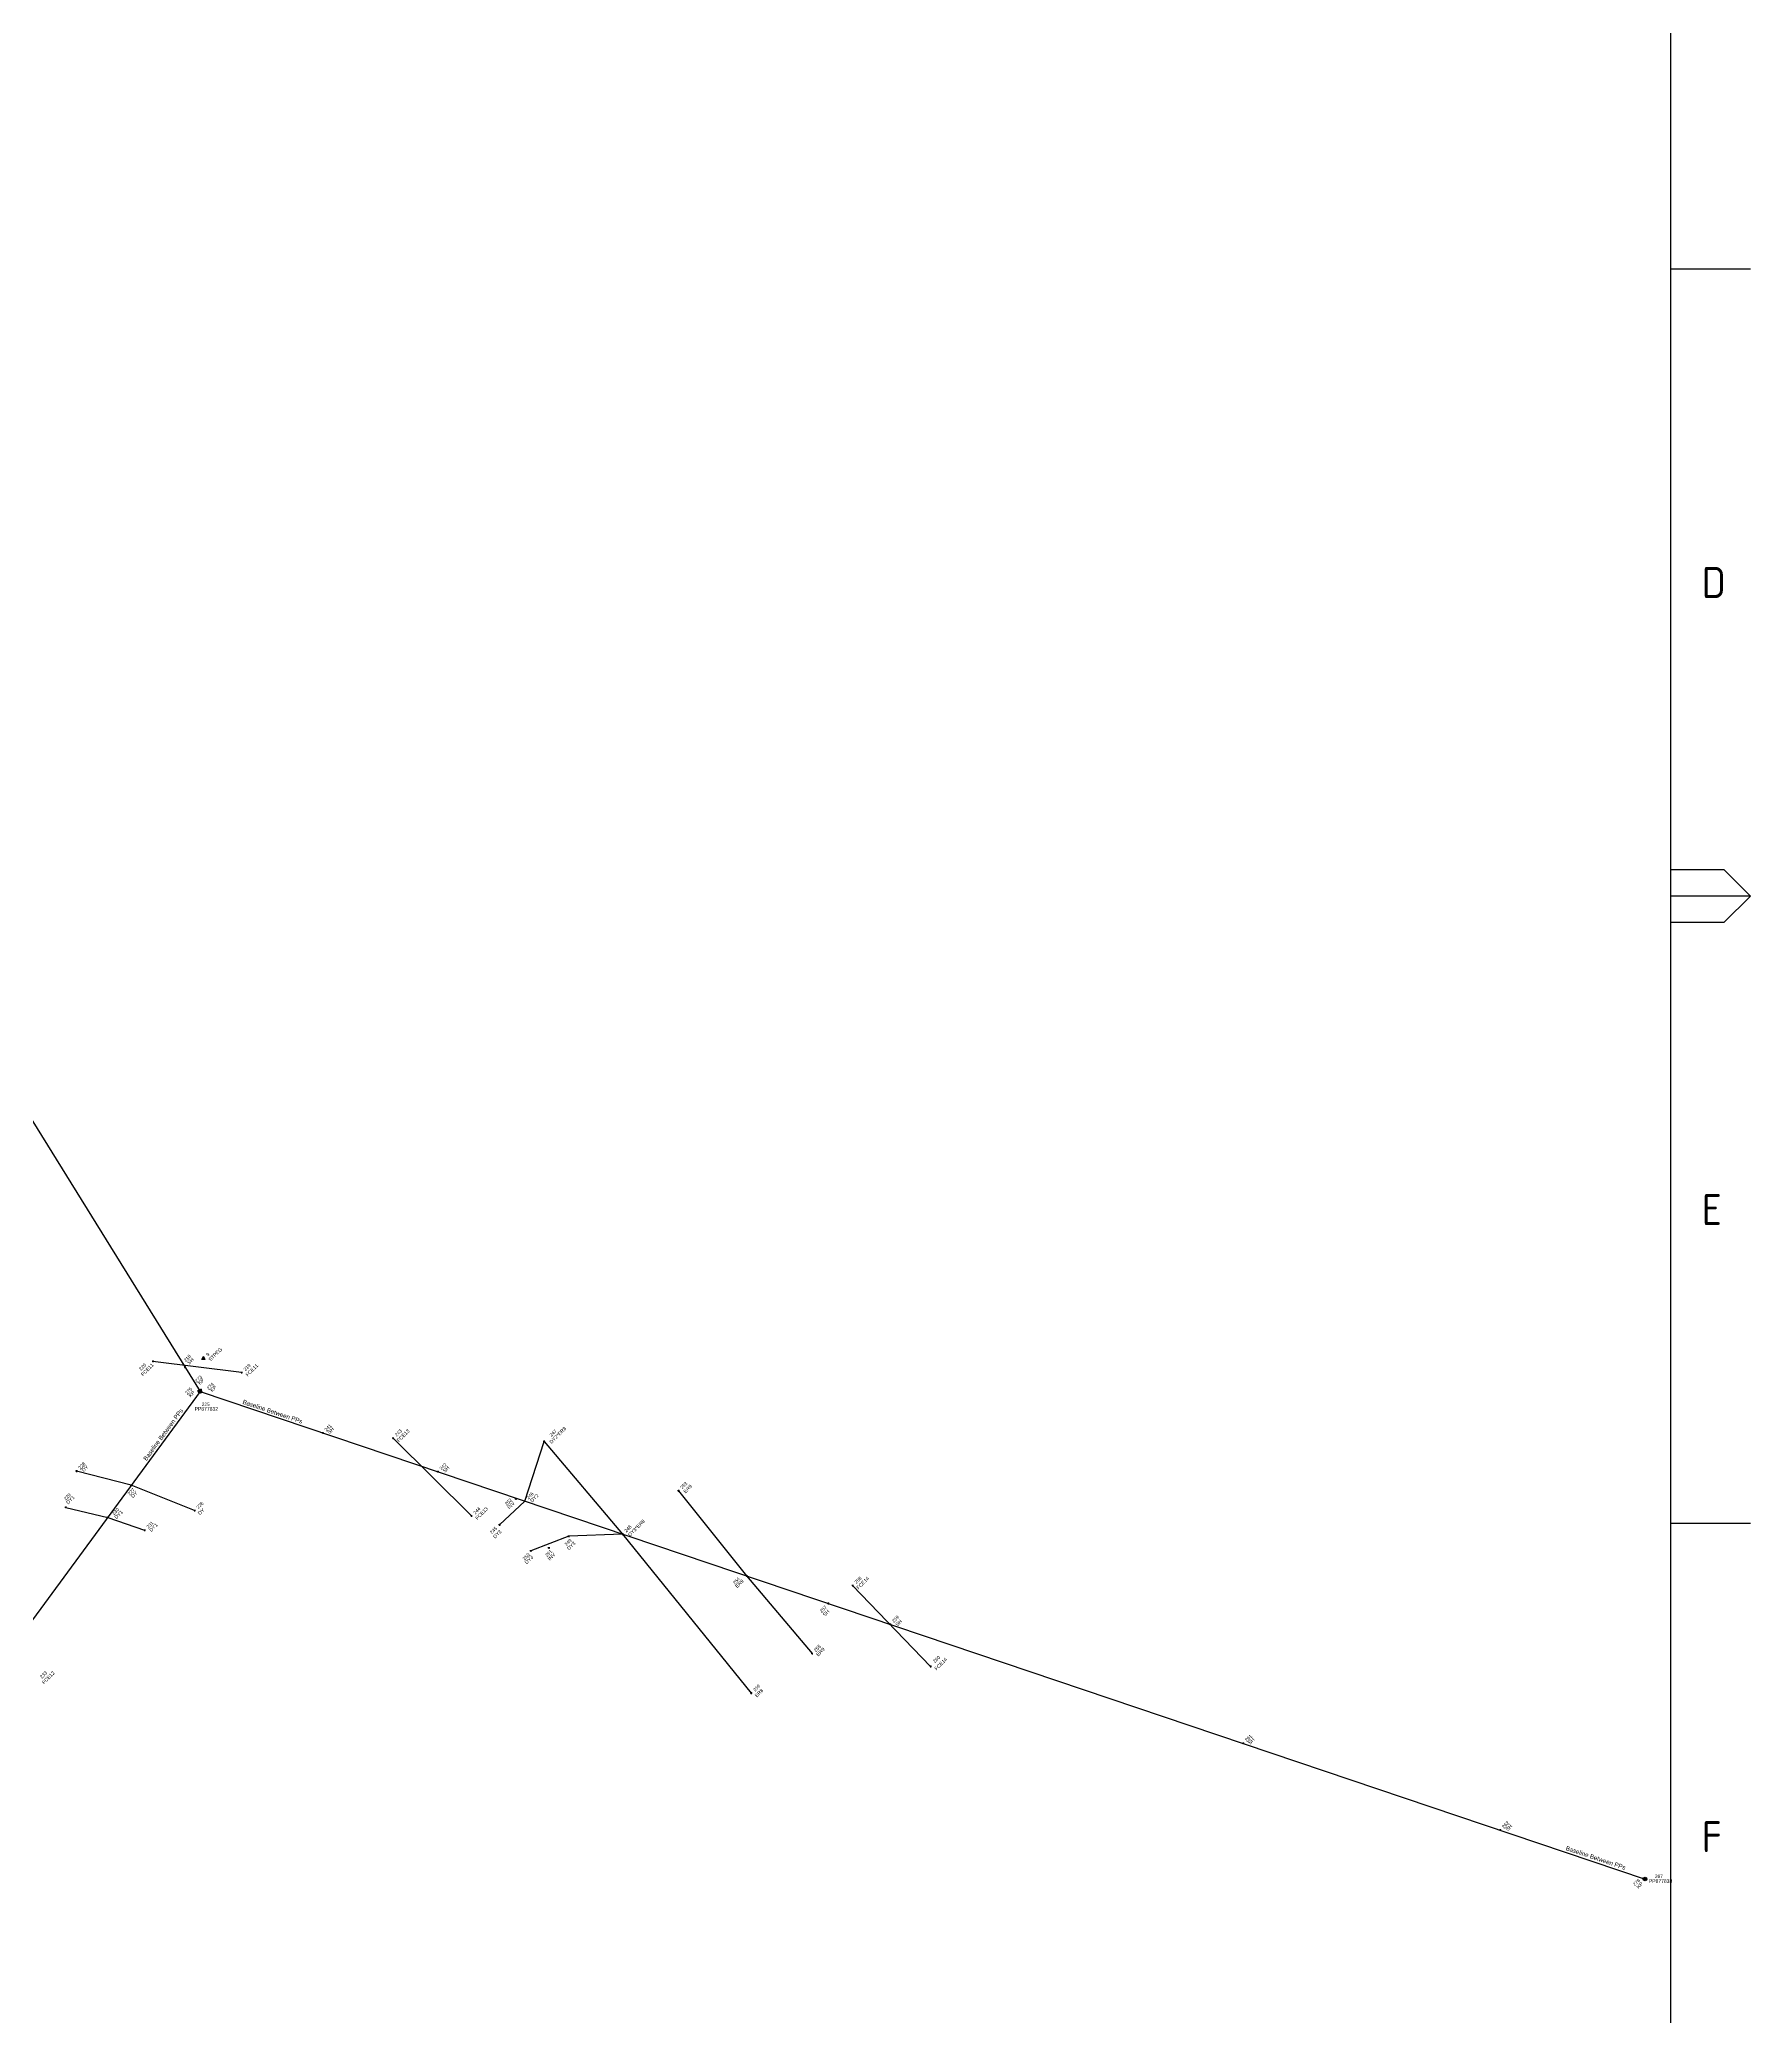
# Paper-space layout 'Survey' of a CAD drawing. Header units: metres. Extents: x -21 to 1959, y -319 to 1237.
# Drawn here: x 619.8 to 812.8, y 163.8 to 386.8 of the extents above; entities that cross this region are included whole.
import ezdxf
from ezdxf.enums import TextEntityAlignment as Align

# ---------------------------------------------------------------- set-up
doc = ezdxf.new("R2010")
doc.units = ezdxf.units.M
doc.layers.get('0').update_dxf_attribs({"color": 6})
for name, color, linetype in [('Notes', 7, 'Continuous'), ('SupportsUG_SP_EXT', 7, 'Continuous'), ('TEXT1', 7, 'Continuous')]:
    doc.layers.add(name, color=color, linetype=linetype)
doc.styles.add('ARIAL', font='arial.ttf', dxfattribs={"height": 2})
doc.styles.add('iecISOCP', font='isocp.shx')
doc.styles.get("Standard").update_dxf_attribs({"font": 'arial.ttf'})

# ---------------------------------------------------------------- blocks, each defined once
blk = doc.blocks.new('A1_FRAME_TITLE')
at = {"layer": 'Notes', "color": 3, "linetype": 'Continuous'}
blk.add_line((824.37, 5.97), (824.37, 574.39), dxfattribs=at)
at = {"layer": 'Notes', "linetype": 'Continuous'}
for p, q in [((824.35, 360.93), (833.35, 360.93)), ((824.37, 293.18), (830.35, 293.18)), ((830.35, 293.18), (833.35, 290.18)), ((833.35, 290.18), (824.35, 290.18)), ((833.35, 290.18), (830.35, 287.18)), ((830.35, 287.18), (824.37, 287.18)), ((824.35, 219.43), (833.35, 219.43))]:
    blk.add_line(p, q, dxfattribs=at)
blk.add_attdef('DRAFT_NUM', (29.9, 23.29), '', height=2.5, rotation=90)
at = {"layer": 'Notes', "color": 7, "style": 'iecISOCP'}
for s, p in [('D', (827.87, 323.81)), ('E', (827.87, 253.06)), ('F', (827.87, 182.31))]:
    blk.add_text(s, height=3.5, dxfattribs=at).set_placement(p)
at = {"layer": 'Notes', "color": 7, "style": 'iecISOCP', "flags": 8}
blk.add_attdef('VERSION_NO', text='', height=2.5, rotation=90, dxfattribs=at).set_placement((302.04, 43.81), align=Align.MIDDLE_CENTER)
at = {"layer": 'Notes', "color": 7, "style": 'iecISOCP'}
for tag, p in [('CAP_NO', (513.19, 43.46)), ('IE_NUM', (513.05, 37.81)), ('REF_No_1', (335.24, 32.31)), ('REF_1', (362.52, 32.31)), ('GEN_WO', (441.71, 31.76)), ('HV_SWITCH', (513.46, 32.16)), ('REF_No_2', (335.24, 26.31)), ('REF_2', (362.52, 26.31)), ('OH_WO', (441.71, 25.81)), ('UBD_REF', (513.05, 25.83)), ('REF_No_3', (335.24, 20.31)), ('REF_3', (362.52, 20.31)), ('UG_WO', (441.71, 20.05)), ('GIS_MAP_No', (513.05, 20.04)), ('REF_No_4', (335.24, 14.31)), ('REF_4', (362.52, 14.31)), ('SUB_WO', (441.71, 13.81)), ('HV_OP_DIAG', (513.33, 14.2)), ('LGA', (512.95, 7.78))]:
    blk.add_attdef(tag, p, '', height=2.5, dxfattribs=at)
at = {"layer": 'Notes', "style": 'iecISOCP'}
for tag, p in [('T1', (684.37, 39.47)), ('T2', (684.37, 34.35)), ('T3', (684.37, 28.92)), ('T4', (684.37, 23.66)), ('T5', (684.37, 18.23)), ('T6', (684.37, 12.97))]:
    blk.add_attdef(tag, text='', height=3.5, dxfattribs=at).set_placement(p, align=Align.CENTER)
at = {"layer": 'Notes', "color": 7, "style": 'iecISOCP'}
for tag, p in [('scale', (567.76, 33.27)), ('DRAWN', (567.76, 24.93)), ('DATE', (567.76, 16.88)), ('DESIGN', (605.62, 9.15)), ('CHD', (567.76, 8.37))]:
    blk.add_attdef(tag, text='', height=2.5, dxfattribs=at).set_placement(p, align=Align.CENTER)
at = {"layer": 'Notes', "color": 4, "style": 'iecISOCP'}
blk.add_attdef('NUM', text='', height=7, dxfattribs=at).set_placement((792.37, 20.12), align=Align.MIDDLE_CENTER)
at = {"layer": 'Notes', "color": 1, "style": 'iecISOCP'}
blk.add_attdef('REV', text='', height=5, dxfattribs=at).set_placement((820.05, 17.1), align=Align.CENTER)
at = {"layer": 'Notes', "color": 7, "style": 'iecISOCP'}
for tag, p in [('NS', (790.71, 8.12)), ('SHTS', (805.41, 8.12))]:
    blk.add_attdef(tag, text='', height=2.5, dxfattribs=at).set_placement(p, align=Align.MIDDLE)
at = {"layer": 'Notes', "style": 'iecISOCP'}
blk.add_attdef('ExportID', (9.08, 2.39), '', height=2.5, dxfattribs=at)
at = {"layer": 'Notes', "style": 'iecISOCP', "flags": 1}
for tag, p in [('ProjectType', (14.17, -26.8)), ('ProjectNumber', (23.56, -26.82)), ('DrawingNumber', (35.51, -26.8)), ('ProjectDescription', (47.56, -26.83)), ('ExportDate', (60.28, -26.79)), ('ExportUserName', (69.15, -26.8)), ('DesignerCompanyName', (81.48, -26.79)), ('ExportAreaOfInterest', (97.1, -26.81)), ('GIS_SUCCESS', (112, -26.78)), ('CAD_SUCCESS', (121.79, -26.78)), ('DEPOTCODE', (132.11, -26.88)), ('ExportCategories', (140.08, -26.8)), ('Comments', (154.38, -26.88))]:
    blk.add_attdef(tag, p, '', height=1, dxfattribs=at)
blk = doc.blocks.new('statn')
at = {"linetype": 'Continuous'}
blk.add_line((-1, 0.6), (1, 0.7), dxfattribs=at)
for q in [(-1, 0.6), (1, 0.7)]:
    blk.add_line((0.1, -1.1), q)
blk = doc.blocks.new('POWER POLE')
h = blk.add_hatch(color=256)
h.paths.add_polyline_path([(-1, 0, 1), (1, 0, 1)])
h.paths.add_polyline_path([(0.7, 0, -1), (-0.7, 0, -1)], flags=16)
for radius in [0.996, 0.563]:
    blk.add_circle((0, 0), radius)
at = {"layer": 'TEXT1', "style": 'ARIAL'}
blk.add_text('PP', height=0.56, rotation=302.7042, dxfattribs=at).set_placement((-0.5, 0.3))

psp = doc.layouts.new('Survey')

# ---------------------------------------------------------------- linework, layer by layer
at = {"layer": 'Notes'}
for p, q in [((545.1, 384.04), (637.94, 234.28)), ((632.62, 237.78), (632.62, 237.58)), ((642.63, 236.41), (632.62, 237.68)), ((636.23, 237.12), (636.23, 236.92)), ((638.33, 238.08), (638.33, 237.88)), ((642.63, 236.51), (642.63, 236.31)), ((637.94, 234.28), (589.04, 167.67)), ((637.76, 234.47), (637.76, 234.27)), ((637.86, 234.54), (637.86, 234.34)), ((637.94, 234.38), (637.94, 234.18)), ((637.94, 234.28), (800.92, 179.28)), ((638.02, 234.58), (638.02, 234.38)), ((651.77, 229.71), (651.77, 229.51)), ((659.7, 229.11), (659.7, 228.91)), ((659.7, 229.01), (668.54, 220.24)), ((674.55, 221.92), (676.74, 228.64)), ((676.74, 228.74), (676.74, 228.54)), ((676.74, 228.64), (685.6, 218.19)), ((624, 225.4), (624, 225.2)), ((630.17, 223.7), (624, 225.3)), ((664.75, 225.33), (664.75, 225.13)), ((630.17, 223.8), (630.17, 223.6)), ((637.32, 220.84), (630.17, 223.7)), ((691.9, 223.18), (691.9, 222.98)), ((691.9, 223.08), (699.57, 213.48)), ((622.79, 221.31), (622.79, 221.11)), ((622.79, 221.21), (627.52, 220.08)), ((637.32, 220.94), (637.32, 220.74)), ((671.71, 219.24), (674.55, 221.92)), ((673.55, 222.26), (673.55, 222.06)), ((674.55, 222.02), (674.55, 221.82)), ((627.52, 220.18), (627.52, 219.98)), ((627.52, 220.08), (631.68, 218.63)), ((631.68, 218.73), (631.68, 218.53)), ((668.54, 220.34), (668.54, 220.14)), ((671.71, 219.34), (671.71, 219.14)), ((679.52, 217.95), (675.23, 216.3)), ((675.23, 216.4), (675.23, 216.2)), ((677.28, 216.74), (677.28, 216.54)), ((685.6, 218.19), (679.52, 217.95)), ((679.52, 218.05), (679.52, 217.85)), ((685.6, 218.29), (685.6, 218.09)), ((685.6, 218.19), (700.1, 200.25)), ((699.57, 213.58), (699.57, 213.38)), ((699.57, 213.48), (706.96, 204.71)), ((711.54, 212.49), (711.54, 212.29)), ((711.54, 212.39), (720.34, 203.26)), ((708.78, 210.47), (708.78, 210.27)), ((715.77, 208.11), (715.77, 207.91)), ((706.96, 204.81), (706.96, 204.61)), ((720.34, 203.36), (720.34, 203.16)), ((700.1, 200.35), (700.1, 200.15)), ((755.59, 194.68), (755.59, 194.48)), ((784.58, 184.9), (784.58, 184.7)), ((800.69, 179.45), (800.69, 179.25)), ((800.92, 179.38), (800.92, 179.18))]:
    psp.add_line(p, q, dxfattribs=at)
for points in [[(632.72, 237.68), (632.62, 237.68), (632.52, 237.68)], [(636.33, 237.02), (636.23, 237.02), (636.13, 237.02)], [(638.43, 237.98), (638.33, 237.98), (638.23, 237.98)], [(637.86, 234.37), (637.76, 234.37), (637.66, 234.37)], [(637.96, 234.44), (637.86, 234.44), (637.76, 234.44)], [(638.04, 234.28), (637.94, 234.28), (637.84, 234.28)], [(638.12, 234.48), (638.02, 234.48), (637.92, 234.48)], [(642.73, 236.41), (642.63, 236.41), (642.53, 236.41)], [(651.87, 229.61), (651.77, 229.61), (651.67, 229.61)], [(659.8, 229.01), (659.7, 229.01), (659.6, 229.01)], [(676.84, 228.64), (676.74, 228.64), (676.64, 228.64)], [(624.1, 225.3), (624, 225.3), (623.9, 225.3)], [(630.27, 223.7), (630.17, 223.7), (630.07, 223.7)], [(664.85, 225.23), (664.75, 225.23), (664.65, 225.23)], [(692, 223.08), (691.9, 223.08), (691.8, 223.08)], [(622.89, 221.21), (622.79, 221.21), (622.69, 221.21)], [(637.42, 220.84), (637.32, 220.84), (637.22, 220.84)], [(673.65, 222.16), (673.55, 222.16), (673.45, 222.16)], [(674.65, 221.92), (674.55, 221.92), (674.45, 221.92)], [(627.62, 220.08), (627.52, 220.08), (627.42, 220.08)], [(631.78, 218.63), (631.68, 218.63), (631.58, 218.63)], [(668.64, 220.24), (668.54, 220.24), (668.44, 220.24)], [(671.81, 219.24), (671.71, 219.24), (671.61, 219.24)], [(677.38, 216.64), (677.28, 216.64), (677.18, 216.64)], [(679.62, 217.95), (679.52, 217.95), (679.42, 217.95)], [(685.7, 218.19), (685.6, 218.19), (685.5, 218.19)], [(675.33, 216.3), (675.23, 216.3), (675.13, 216.3)], [(699.67, 213.48), (699.57, 213.48), (699.47, 213.48)], [(711.64, 212.39), (711.54, 212.39), (711.44, 212.39)], [(708.88, 210.37), (708.78, 210.37), (708.68, 210.37)], [(715.87, 208.01), (715.77, 208.01), (715.67, 208.01)], [(707.06, 204.71), (706.96, 204.71), (706.86, 204.71)], [(720.44, 203.26), (720.34, 203.26), (720.24, 203.26)], [(700.2, 200.25), (700.1, 200.25), (700, 200.25)], [(755.69, 194.58), (755.59, 194.58), (755.49, 194.58)], [(784.68, 184.8), (784.58, 184.8), (784.48, 184.8)], [(800.79, 179.35), (800.69, 179.35), (800.59, 179.35)], [(801.02, 179.28), (800.92, 179.28), (800.82, 179.28)]]:
    psp.add_lwpolyline(points, dxfattribs=at)

# ---------------------------------------------------------------- block references
at = {"layer": 'Notes', "xscale": 0.2, "yscale": 0.2, "zscale": 0.2, "rotation": 57.29577951308232}
for name, p in [('statn', (638.33, 237.98)), ('POWER POLE', (637.94, 234.28)), ('POWER POLE', (800.92, 179.28))]:
    psp.add_blockref(name, p, dxfattribs=at)
at = {"layer": 'SupportsUG_SP_EXT'}
psp.add_blockref('A1_FRAME_TITLE', (-20.55, 0), dxfattribs=at)

# ---------------------------------------------------------------- texts
at = {"layer": 'Notes'}
for s, height, rotation, p in [('STPEG', 0.404, 45, (639.13, 237.65)), ('220', 0.381, 45, (631.27, 236.61)), ('FCE11', 0.404, 45, (631.51, 235.98)), ('218', 0.381, 45, (636.32, 237.6)), ('SH', 0.404, 45, (636.73, 237.29)), ('9', 0.381, 45, (638.84, 238.22)), ('219', 0.381, 45, (643.06, 236.56)), ('FCE11', 0.404, 45, (643.3, 235.94)), ('275', 0.381, 45, (636.47, 233.89)), ('KP', 0.404, 45, (636.86, 233.59)), ('273', 0.381, 45, (637.58, 235.25)), ('KP', 0.404, 45, (637.93, 235)), ('274', 0.381, 45, (638.92, 234.42)), ('KP', 0.404, 45, (639.32, 234.19)), ('Baseline Between PPs', 0.5, 53.7179, (631.89, 226.42)), ('Baseline Between PPs', 0.5, 341.3538, (642.69, 232.91)), ('241', 0.381, 45, (652.19, 229.76)), ('SH', 0.404, 45, (652.54, 229.46)), ('243', 0.381, 45, (660.13, 229.17)), ('FCE13', 0.404, 45, (660.37, 228.54)), ('DY2*ER8', 0.404, 45, (677.58, 228.35)), ('247', 0.381, 45, (677.58, 229.16)), ('228', 0.381, 45, (624.42, 225.45)), ('DY', 0.404, 45, (624.82, 225.18)), ('242', 0.381, 45, (665.17, 225.38)), ('SH', 0.404, 45, (665.55, 225.1)), ('227', 0.381, 45, (629.99, 222.53)), ('DY', 0.404, 45, (630.36, 222.25)), ('253', 0.381, 45, (692.32, 223.24)), ('ER9', 0.404, 45, (692.7, 222.77)), ('229', 0.381, 45, (622.79, 221.96)), ('DY1', 0.404, 45, (623.08, 221.52)), ('230', 0.381, 45, (628.23, 220.31)), ('DY1', 0.404, 45, (628.51, 219.86)), ('226', 0.381, 45, (637.75, 221)), ('DY', 0.404, 45, (637.93, 220.32)), ('244', 0.381, 45, (668.97, 220.39)), ('FCE13', 0.404, 45, (669.21, 219.77)), ('252', 0.381, 45, (672.53, 221.37)), ('INV', 0.404, 45, (672.82, 220.97)), ('246', 0.381, 45, (674.97, 222.08)), ('DY2', 0.404, 45, (675.4, 221.74)), ('231', 0.381, 45, (632.11, 218.79)), ('DY1', 0.404, 45, (632.44, 218.42)), ('245', 0.381, 45, (670.86, 218.17)), ('DY2', 0.404, 45, (671.21, 217.67)), ('248', 0.381, 45, (686.02, 218.35)), ('DY3*ER8', 0.404, 45, (686.44, 217.9)), ('251', 0.381, 45, (677.07, 215.59)), ('249', 0.381, 45, (679.28, 216.81)), ('DY3', 0.404, 45, (679.55, 216.34)), ('250', 0.381, 45, (674.54, 215.21)), ('DY3', 0.404, 45, (674.78, 214.78)), ('INV', 0.404, 45, (677.38, 215.18)), ('254', 0.381, 45, (698.25, 212.48)), ('ER9', 0.404, 45, (698.52, 212.08)), ('258', 0.381, 45, (711.97, 212.55)), ('FCE14', 0.404, 45, (712.21, 211.92)), ('257', 0.381, 45, (708.05, 209.28)), ('SH', 0.404, 45, (708.41, 208.87)), ('259', 0.381, 45, (716.19, 208.17)), ('SH', 0.404, 45, (716.6, 207.76)), ('255', 0.381, 45, (707.38, 204.86)), ('ER9', 0.404, 45, (707.66, 204.38)), ('260', 0.381, 45, (720.82, 203.63)), ('FCE14', 0.404, 45, (721, 202.79)), ('233', 0.381, 45, (620.1, 201.87)), ('FCE12', 0.404, 45, (620.34, 201.24)), ('256', 0.381, 45, (700.53, 200.4)), ('ER8', 0.404, 45, (700.73, 199.74)), ('261', 0.381, 45, (756.01, 194.73)), ('SH', 0.404, 45, (756.37, 194.42)), ('262', 0.381, 45, (785, 184.95)), ('SH', 0.404, 45, (785.42, 184.66)), ('Baseline Between PPs', 0.5, 341.3538, (791.92, 182.57)), ('276', 0.381, 45, (799.77, 178.46)), ('KP', 0.404, 45, (800.19, 178.17))]:
    psp.add_text(s, height=height, rotation=rotation, dxfattribs=at).set_placement(p)
for s, height, p in [('PP877832', 0.404, (637.33, 232.12)), ('225', 0.381, (638.13, 232.65)), ('PP877833', 0.404, (801.35, 178.85)), ('267', 0.381, (802.03, 179.4))]:
    psp.add_text(s, height=height, dxfattribs=at).set_placement(p)

doc.saveas('drawing.dxf')
